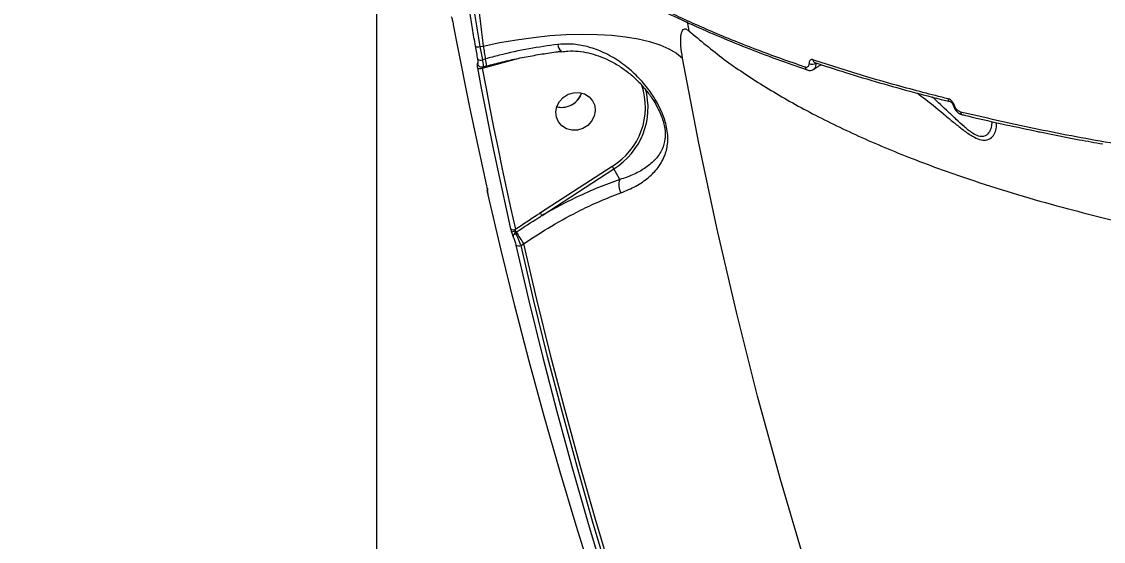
# Model space of a CAD drawing. Header units: millimetres. Extents: x -6328 to 5334, y -5037 to 4112.
# Drawn here: x -3619 to -3376.5, y 321.5 to 438 of the extents above; entities that cross this region are included whole.
import ezdxf

# ---------------------------------------------------------------- set-up
doc = ezdxf.new("R2010")
doc.units = ezdxf.units.MM
for name, color, linetype in [('DIKOM_ЗОНА', 80, 'Continuous'), ('DIKOM_ОБЪЕКТ', 7, 'Continuous'), ('DIKOM_РАЗМЕР_ЗОНА', 7, 'Continuous'), ('DIKOM_РАЗМЕР_ОБЪЕКТА', 7, 'Continuous')]:
    doc.layers.add(name, color=color, linetype=linetype)
doc.styles.add('style1', font='arial.ttf', dxfattribs={"width": 0.8})
doc.dimstyles.new('1-50', dxfattribs={"dimtxt": 300, "dimasz": 200, "dimexe": 100, "dimexo": 0, "dimgap": 100, "dimtad": 1, "dimtxsty": 'style1', "dimcen": 200, "dimclrd": 7, "dimclre": 7, "dimclrt": 7, "dimadec": 1, "dimazin": 2, "dimtfac": 1, "dimtmove": 0, "dimatfit": 2, "dimfxl": 0, "dimlwd": 25, "dimlwe": 18, "dimarcsym": 0})

# ---------------------------------------------------------------- blocks, each defined once
blk = doc.blocks.new('*D0')
at = {"layer": 'Defpoints', "color": 0, "transparency": 16777216}
for p in [(-3539.45, 760.32), (3333.52, 448.13), (3333.52, -4437.11)]:
    blk.add_point(p, dxfattribs=at)
at = {"layer": 'DIKOM_РАЗМЕР_ОБЪЕКТА', "color": 7, "lineweight": 18, "transparency": 16777216}
for p, q in [((-3539.45, 760.32), (-3539.45, -4537.11)), ((3333.52, 448.13), (3333.52, -4537.11))]:
    blk.add_line(p, q, dxfattribs=at)
at = {"layer": 'DIKOM_РАЗМЕР_ОБЪЕКТА', "color": 7, "lineweight": 25, "transparency": 16777216}
blk.add_line((-3339.45, -4437.11), (3133.52, -4437.11), dxfattribs=at)
at = {"layer": 'DIKOM_РАЗМЕР_ОБЪЕКТА', "color": 7, "transparency": 16777216}
for points in [[(-3339.45, -4403.77), (-3339.45, -4470.44), (-3539.45, -4437.11)], [(3133.52, -4403.77), (3133.52, -4470.44), (3333.52, -4437.11)]]:
    blk.add_solid(points, dxfattribs=at)
at = {"layer": 'DIKOM_РАЗМЕР_ОБЪЕКТА', "color": 7, "transparency": 16777216, "insert": (-102.96, -4183.94), "char_height": 300, "attachment_point": 5, "style": 'style1'}
blk.add_mtext('6900', dxfattribs=at)
blk = doc.blocks.new('*D1')
at = {"layer": 'Defpoints', "color": 0, "transparency": 16777216}
for p in [(-5040.91, 625.75), (5333.52, 448.13), (5333.52, -4936.78)]:
    blk.add_point(p, dxfattribs=at)
at = {"layer": 'DIKOM_РАЗМЕР_ЗОНА', "color": 7, "lineweight": 18, "transparency": 16777216}
for p, q in [((-5040.91, 625.75), (-5040.91, -5036.78)), ((5333.52, 448.13), (5333.52, -5036.78))]:
    blk.add_line(p, q, dxfattribs=at)
at = {"layer": 'DIKOM_РАЗМЕР_ЗОНА', "color": 7, "lineweight": 25, "transparency": 16777216}
blk.add_line((-4840.91, -4936.78), (5133.52, -4936.78), dxfattribs=at)
at = {"layer": 'DIKOM_РАЗМЕР_ЗОНА', "color": 7, "transparency": 16777216}
for points in [[(-4840.91, -4903.45), (-4840.91, -4970.11), (-5040.91, -4936.78)], [(5133.52, -4903.45), (5133.52, -4970.11), (5333.52, -4936.78)]]:
    blk.add_solid(points, dxfattribs=at)
at = {"layer": 'DIKOM_РАЗМЕР_ЗОНА', "color": 7, "transparency": 16777216, "insert": (-104.69, -4683.61), "char_height": 300, "attachment_point": 5, "style": 'style1'}
blk.add_mtext('10400', dxfattribs=at)
blk = doc.blocks.new('*D2')
at = {"layer": 'Defpoints', "color": 0, "transparency": 16777216}
for p in [(-5303.77, 2121.42), (-1621.11, 2121.42), (560.33, -2395.62)]:
    blk.add_point(p, dxfattribs=at)
at = {"layer": 'DIKOM_РАЗМЕР_ОБЪЕКТА', "color": 7, "lineweight": 18, "transparency": 16777216}
for p, q in [((-1621.11, 2121.42), (-5403.77, 2121.42)), ((560.33, -2395.62), (-5403.77, -2395.62))]:
    blk.add_line(p, q, dxfattribs=at)
at = {"layer": 'DIKOM_РАЗМЕР_ОБЪЕКТА', "color": 7, "lineweight": 25, "transparency": 16777216}
blk.add_line((-5303.77, -2195.62), (-5303.77, 1921.42), dxfattribs=at)
at = {"layer": 'DIKOM_РАЗМЕР_ОБЪЕКТА', "color": 7, "transparency": 16777216}
for points in [[(-5337.11, 1921.42), (-5270.44, 1921.42), (-5303.77, 2121.42)], [(-5337.11, -2195.62), (-5270.44, -2195.62), (-5303.77, -2395.62)]]:
    blk.add_solid(points, dxfattribs=at)
at = {"layer": 'DIKOM_РАЗМЕР_ОБЪЕКТА', "color": 7, "transparency": 16777216, "insert": (-5556.94, -137.1), "char_height": 300, "attachment_point": 5, "rotation": 90, "style": 'style1'}
blk.add_mtext('4500', dxfattribs=at)
blk = doc.blocks.new('*D3')
at = {"layer": 'Defpoints', "color": 0, "transparency": 16777216}
for p in [(-1814.92, 4111.71), (-5877.98, -3895.62), (33.33, -3895.62)]:
    blk.add_point(p, dxfattribs=at)
at = {"layer": 'DIKOM_РАЗМЕР_ЗОНА', "color": 7, "lineweight": 18, "transparency": 16777216}
for p, q in [((-1814.92, 4111.71), (-5977.98, 4111.71)), ((33.33, -3895.62), (-5977.98, -3895.62))]:
    blk.add_line(p, q, dxfattribs=at)
at = {"layer": 'DIKOM_РАЗМЕР_ЗОНА', "color": 7, "lineweight": 25, "transparency": 16777216}
blk.add_line((-5877.98, 3911.71), (-5877.98, -3695.62), dxfattribs=at)
at = {"layer": 'DIKOM_РАЗМЕР_ЗОНА', "color": 7, "transparency": 16777216}
for points in [[(-5911.31, 3911.71), (-5844.65, 3911.71), (-5877.98, 4111.71)], [(-5911.31, -3695.62), (-5844.65, -3695.62), (-5877.98, -3895.62)]]:
    blk.add_solid(points, dxfattribs=at)
at = {"layer": 'DIKOM_РАЗМЕР_ЗОНА', "color": 7, "transparency": 16777216, "insert": (-6131.15, 108.05), "char_height": 300, "attachment_point": 5, "rotation": 90, "style": 'style1'}
blk.add_mtext('8000', dxfattribs=at)

msp = doc.modelspace()

# ---------------------------------------------------------------- linework, layer by layer
at = {"layer": 'DIKOM_ЗОНА', "color": 3, "lineweight": 15}
msp.add_lwpolyline([(-2227.791, 4022.501, -0.4004134), (-924.694, 3567.218), (-783.266, 3290.817), (-574.315, 2882.448, 0.2815691), (-351.757, 2746.326), (3559.672, 2746.326, -0.2314536), (4743.738, 2167.188, -0.5747587), (2938.453, -2322.602, 0.3441492), (2725.867, -2545.064, -0.3852766), (1233.33, -3895.616), (300.314, -3895.616, -0.3636017), (-860.648, -2922.741, 0.3636017), (-1106.793, -2716.473), (-1724.025, -2716.473, -0.3491545), (-2514.764, -2087.631, 0.3242764), (-2736.03, -1894.92, -0.3882716), (-5040.908, 625.746), (-5040.908, 2102.661, -0.2943872), (-4453.774, 3013.453), (-2227.791, 4022.501)], format="xyb", dxfattribs=at)
at = {"layer": 'DIKOM_ОБЪЕКТ', "color": 7, "linetype": 'Continuous', "lineweight": 15}
for p, q in [((-3516.198, 432.413), (-3515.553, 432.525)), ((-3515.025, 429.657), (-3515.659, 429.481)), ((-3514.846, 427.809), (-3508.596, 429.506)), ((-3508.596, 429.506), (-3507.673, 429.763)), ((-3497.983, 431.391), (-3497.999, 431.391)), ((-3516.499, 428.083), (-3516.518, 428.099)), ((-3515.701, 427.572), (-3514.846, 427.809)), ((-3515.545, 427.874), (-3514.814, 428.077)), ((-3514.814, 428.077), (-3514.805, 428.082)), ((-3442.904, 427.168), (-3442.87, 427.157)), ((-3410.143, 419.302), (-3410.081, 419.119)), ((-3408.038, 417.111), (-3407.998, 417.103)), ((-3486.62, 405.568), (-3502.702, 395.119)), ((-3502.354, 394.568), (-3486.272, 405.017)), ((-3484.93, 402.589), (-3486.272, 405.017)), ((-3514.613, 400.63), (-3514.594, 400.549)), ((-3508.322, 390.689), (-3508.129, 390.814)), ((-3507.067, 387.844), (-3506.481, 388.225))]:
    msp.add_line(p, q, dxfattribs=at)
at = {"layer": 'DIKOM_ОБЪЕКТ', "color": 7, "linetype": 'Continuous', "lineweight": 15, "flags": 128}
for points in [[(-3514.721, 401.172), (-3515.721, 405.671), (-3516.702, 410.176), (-3517.663, 414.686), (-3518.604, 419.2), (-3519.526, 423.72), (-3520.429, 428.244), (-3521.312, 432.773), (-3522.175, 437.307)], [(-3469.834, 437.967), (-3469.752, 437.603), (-3469.433, 435.966)], [(-3515.553, 432.525), (-3511.824, 433.309), (-3508.061, 433.964), (-3504.301, 434.486), (-3500.576, 434.869), (-3496.92, 435.109), (-3493.368, 435.205), (-3489.951, 435.155), (-3486.701, 434.961), (-3483.647, 434.623), (-3480.817, 434.145), (-3478.237, 433.532), (-3475.93, 432.788), (-3473.918, 431.921), (-3472.218, 430.938), (-3470.847, 429.849)], [(-3517.342, 432.51), (-3517.275, 432.143), (-3517.208, 431.776), (-3517.141, 431.409), (-3517.073, 431.042), (-3517.006, 430.676), (-3516.938, 430.309), (-3516.87, 429.942), (-3516.802, 429.575)], [(-3515.659, 429.481), (-3515.727, 429.847), (-3515.794, 430.214), (-3515.862, 430.58), (-3515.93, 430.947), (-3515.997, 431.313), (-3516.064, 431.68), (-3516.131, 432.046), (-3516.198, 432.413)], [(-3515.553, 432.525), (-3515.487, 432.166), (-3515.422, 431.808), (-3515.356, 431.449), (-3515.29, 431.091), (-3515.224, 430.732), (-3515.158, 430.374), (-3515.092, 430.015), (-3515.025, 429.657)], [(-3443.451, 316.79), (-3448.907, 335.372), (-3454.008, 354.067), (-3458.754, 372.867), (-3463.144, 391.769), (-3467.175, 410.765), (-3470.847, 429.849)], [(-3516.845, 427.666), (-3515.982, 423.132), (-3515.099, 418.603), (-3514.196, 414.079), (-3513.274, 409.559), (-3512.333, 405.045), (-3511.372, 400.535), (-3510.391, 396.03), (-3509.391, 391.531)], [(-3508.253, 391.466), (-3509.252, 395.962), (-3510.232, 400.463), (-3511.192, 404.969), (-3512.133, 409.48), (-3513.054, 413.996), (-3513.956, 418.516), (-3514.838, 423.042), (-3515.701, 427.572)], [(-3493.176, 414.072), (-3494.398, 413.706), (-3495.656, 413.679), (-3496.848, 413.993), (-3497.877, 414.623), (-3498.66, 415.518), (-3499.133, 416.606), (-3499.258, 417.797), (-3499.026, 418.997), (-3498.454, 420.107), (-3497.589, 421.038), (-3496.502, 421.714), (-3495.279, 422.081), (-3494.021, 422.108), (-3492.83, 421.794), (-3491.801, 421.164), (-3491.018, 420.268), (-3490.545, 419.181), (-3490.419, 417.989), (-3490.652, 416.789), (-3491.224, 415.679), (-3492.088, 414.748), (-3493.176, 414.072)], [(-3409.886, 419.201), (-3409.963, 419.206), (-3410.029, 419.217), (-3410.083, 419.232), (-3410.124, 419.251), (-3410.151, 419.275), (-3410.162, 419.297)], [(-3486.935, 300.695), (-3490.894, 312.84), (-3494.706, 325.036), (-3498.37, 337.282), (-3501.885, 349.576), (-3505.252, 361.918), (-3508.469, 374.304), (-3511.536, 386.735), (-3514.453, 399.207)], [(-3506.481, 388.225), (-3503.563, 375.736), (-3500.494, 363.29), (-3497.275, 350.888), (-3493.905, 338.531), (-3490.386, 326.221), (-3486.719, 313.96), (-3482.902, 301.749), (-3478.937, 289.59)], [(-3508.203, 387.904), (-3505.287, 375.431), (-3502.22, 363.001), (-3499.003, 350.614), (-3495.636, 338.273), (-3492.121, 325.979), (-3488.457, 313.733), (-3484.645, 301.537), (-3480.686, 289.392)], [(-3479.572, 289.413), (-3483.528, 301.548), (-3487.337, 313.733), (-3490.998, 325.969), (-3494.51, 338.254), (-3497.874, 350.585), (-3501.088, 362.961), (-3504.153, 375.382), (-3507.067, 387.844)]]:
    msp.add_lwpolyline(points, dxfattribs=at)
at = {"layer": 'DIKOM_ОБЪЕКТ', "color": 7, "linetype": 'Continuous', "lineweight": 15}
for centre, radius, start, end in [((-3516.669, 433.656), 1.329, 239.55593, 290.73668), ((-3496.989, 432.924), 1.836, 181.00102, 236.60639), ((-3516.132, 430.719), 1.326, 239.62384, 290.90627), ((-3519.332, 428.252), 4.53, 357.84213, 18.06123), ((-3440.917, 429.497), 0.717, 182.87426, 248.94882), ((-3516.176, 428.796), 1.314, 239.3716, 291.19747), ((-3515.9, 428.816), 0.947, 191.96994, 229.26516), ((-3512.748, 428.339), 2.165, 187.53303, 194.16862), ((-3442.631, 427.837), 0.723, 183.26036, 247.80035), ((-3441.74, 430.092), 1.638, 242.87355, 303.28073), ((-3494.642, 418.806), 15.478, 301.21315, 18.73963), ((-3494.646, 418.727), 16.066, 301.4166, 15.55327), ((-3497.95, 423.522), 4.732, 256.53818, 341.33471), ((-3497.904, 423.495), 4.679, 293.76904, 341.45771), ((-3410.639, 420.726), 0.684, 181.05617, 250.61502), ((-3497.956, 423.428), 4.639, 256.33993, 294.693), ((-3407.807, 417.756), 0.685, 181.20024, 250.2805), ((-3495.626, 399.486), 10.867, 30.59422, 34.03214), ((-3513.647, 400.411), 0.968, 173.4633, 193.34645), ((-3481.634, 401.391), 3.506, 160.01847, 210.26648), ((-3511.708, 389.037), 10.867, 30.59422, 34.03214), ((-3508.757, 392.637), 1.275, 240.20483, 293.30442), ((-3507.555, 387.878), 3.342, 103.3381, 119.44709), ((-3507.84, 389.848), 0.969, 119.8291, 187.87555), ((-3516.401, 385.871), 9.636, 30.86047, 33.07), ((-3454.231, 423.295), 62.929, 211.07457, 213.86983), ((-3507.575, 389.02), 1.281, 240.59564, 293.33052)]:
    msp.add_arc(centre, radius, start, end, dxfattribs=at)
for points, knots in [([(-3516.198, 432.413), (-3516.63, 434.905), (-3517.283, 438.674), (-3517.889, 443.327), (-3518.361, 447.74), (-3518.606, 451.737), (-3518.611, 455.226), (-3518.45, 458.344), (-3518.037, 460.892), (-3517.374, 462.822), (-3516.628, 464.126), (-3515.765, 465.012), (-3514.973, 465.112), (-3514.682, 465.148)], [0, 0, 0, 0, 0.1372278, 0.2076302, 0.2785502, 0.4157777, 0.4862003, 0.5571466, 0.6938678, 0.7640287, 0.8347087, 0.9393868, 1, 1, 1, 1]), ([(-3514.463, 465.182), (-3514.661, 465.16), (-3515.201, 465.102), (-3515.854, 464.148), (-3516.446, 462.527), (-3516.858, 460.405), (-3517.127, 457.753), (-3517.241, 454.571), (-3517.204, 450.919), (-3517.018, 446.844), (-3516.676, 442.379), (-3516.201, 437.611), (-3515.769, 434.218), (-3515.553, 432.525)], [0, 0, 0, 0, 0.0625795, 0.1706581, 0.2625121, 0.3546503, 0.4465041, 0.538672, 0.6311272, 0.7232951, 0.8154343, 0.9078607, 1, 1, 1, 1]), ([(-3519.618, 458.339), (-3519.625, 458.284), (-3519.716, 457.549), (-3519.774, 455.854), (-3519.788, 453.237), (-3519.664, 450.294), (-3519.423, 447.125), (-3519.07, 443.761), (-3518.608, 440.217), (-3518.043, 436.47), (-3517.576, 433.833), (-3517.342, 432.51)], [0, 0, 0, 0, 0.0096747, 0.1312799, 0.2537388, 0.3788881, 0.5049656, 0.6265279, 0.7489365, 0.8740091, 1, 1, 1, 1]), ([(-3443.353, 427.796), (-3446.983, 429.075), (-3454.249, 431.635), (-3464.4, 435.773), (-3474.046, 440.11), (-3479.934, 443.186), (-3482.881, 444.726)], [0, 0, 0, 0, 0.2488739, 0.4981939, 0.748869, 1, 1, 1, 1]), ([(-3482.425, 444.144), (-3482.069, 443.947), (-3479.88, 442.73), (-3475.588, 440.576), (-3469.54, 437.689), (-3463.202, 434.899), (-3456.605, 432.2), (-3449.848, 429.618), (-3445.163, 427.986), (-3442.861, 427.184)], [0, 0, 0, 0, 0.0314306, 0.1936254, 0.3559338, 0.5183172, 0.6807369, 0.8431433, 1, 1, 1, 1]), ([(-3522.175, 437.307), (-3522.179, 437.331), (-3522.213, 437.51), (-3522.288, 437.871), (-3522.404, 438.361), (-3522.52, 438.801), (-3522.584, 438.995), (-3522.616, 439.092)], [0, 0, 0, 0, 0.0372318, 0.2778758, 0.5185808, 0.7592337, 1, 1, 1, 1]), ([(-3470.847, 429.849), (-3470.995, 430.804), (-3471.289, 432.702), (-3471.274, 434.872), (-3470.896, 436.2), (-3470.239, 436.542), (-3469.67, 436.135), (-3469.433, 435.966)], [0, 0, 0, 0, 0.2180193, 0.4332374, 0.6437892, 0.8514366, 1, 1, 1, 1]), ([(-3469.433, 435.966), (-3466.862, 433.81), (-3461.821, 429.581), (-3452.911, 423.622), (-3443.123, 417.985), (-3432.241, 412.629), (-3420.098, 407.483), (-3408.235, 403.167), (-3397.01, 399.582), (-3387.29, 396.788), (-3377.502, 394.248), (-3367.691, 391.944), (-3357.541, 389.796), (-3344.816, 387.381), (-3329.259, 384.847), (-3310.775, 382.412), (-3292.315, 380.504), (-3274.022, 379.073), (-3256.674, 378.11), (-3239.824, 377.516), (-3223.852, 377.24), (-3207.924, 377.237), (-3190.329, 377.519), (-3171.357, 378.174), (-3151.02, 379.279), (-3132.1, 380.66), (-3114.039, 382.288), (-3097.188, 384.074), (-3080.635, 386.085), (-3062.61, 388.546), (-3043.494, 391.496), (-3023.374, 394.999), (-3004.986, 398.554), (-2987.723, 402.208), (-2971.868, 405.842), (-2956.53, 409.625), (-2941.663, 413.561), (-2926.987, 417.699), (-2917.446, 420.627), (-2912.671, 422.092)], [0, 0, 0, 0, 0.0321108, 0.0629807, 0.0939441, 0.1252643, 0.1566821, 0.189835, 0.2117861, 0.2337707, 0.2537041, 0.2736375, 0.2936718, 0.313706, 0.3466387, 0.3796847, 0.4118208, 0.4412262, 0.470712, 0.4960472, 0.5214337, 0.5455273, 0.5696649, 0.6018539, 0.6313075, 0.6608414, 0.6862174, 0.7116447, 0.7357766, 0.7599525, 0.7922219, 0.8217486, 0.8513558, 0.8767942, 0.9022838, 0.9264743, 0.9507088, 0.9753312, 1, 1, 1, 1]), ([(-3498.825, 432.892), (-3500.96, 432.598), (-3505.291, 432.003), (-3510.773, 430.808), (-3513.998, 429.935), (-3515.025, 429.657)], [0, 0, 0, 0, 0.3984801, 0.8085148, 1, 1, 1, 1]), ([(-3484.663, 399.623), (-3483.516, 400.097), (-3481.186, 401.06), (-3478.428, 402.998), (-3476.198, 405.289), (-3474.729, 407.865), (-3474.143, 410.392), (-3474.132, 412.561), (-3474.431, 414.767), (-3475.204, 417.201), (-3476.367, 419.61), (-3477.831, 422.023), (-3479.888, 424.667), (-3482.648, 427.378), (-3485.811, 429.716), (-3489.18, 431.479), (-3492.664, 432.609), (-3495.865, 433.096), (-3497.937, 432.953), (-3498.825, 432.892)], [0, 0, 0, 0, 0.0747582, 0.1519095, 0.2273908, 0.3051764, 0.3688496, 0.4010394, 0.4343296, 0.4904571, 0.5278011, 0.5660845, 0.6301027, 0.6957657, 0.7637287, 0.8332237, 0.8928272, 0.9540615, 1, 1, 1, 1]), ([(-3516.802, 429.575), (-3516.777, 429.426), (-3516.727, 429.126), (-3516.708, 428.797), (-3516.734, 428.607), (-3516.785, 428.587), (-3516.821, 428.616), (-3516.826, 428.62)], [0, 0, 0, 0, 0.2404748, 0.4810174, 0.7218885, 0.9628789, 1, 1, 1, 1]), ([(-3515.555, 427.908), (-3515.535, 427.907), (-3515.478, 427.905), (-3515.467, 428.203), (-3515.516, 428.735), (-3515.611, 429.232), (-3515.659, 429.481)], [0, 0, 0, 0, 0.1509919, 0.4341295, 0.7170228, 1, 1, 1, 1]), ([(-3514.794, 428.041), (-3514.189, 428.21), (-3512.428, 428.703), (-3509.453, 429.406), (-3505.9, 430.155), (-3502.35, 430.772), (-3499.706, 431.17), (-3498.278, 431.322), (-3497.998, 431.352)], [0, 0, 0, 0, 0.1092447, 0.3178322, 0.5277693, 0.7383673, 0.9486792, 1, 1, 1, 1]), ([(-3497.977, 431.258), (-3497.508, 431.32), (-3496.265, 431.482), (-3494.231, 431.4), (-3491.926, 431.047), (-3489.649, 430.354), (-3487.35, 429.395), (-3485.059, 428.12), (-3482.854, 426.543), (-3480.843, 424.73), (-3479.055, 422.747), (-3477.701, 420.839), (-3476.894, 419.6), (-3476.64, 419.06), (-3476.633, 419.045)], [0, 0, 0, 0, 0.0545934, 0.144425, 0.2348852, 0.3261643, 0.4226101, 0.527922, 0.6342179, 0.73837, 0.838711, 0.9347303, 0.9982174, 1, 1, 1, 1]), ([(-3441.633, 429.461), (-3441.667, 429.471), (-3441.815, 429.515), (-3442.056, 429.502), (-3442.298, 429.335), (-3442.459, 429.045), (-3442.478, 428.771), (-3442.487, 428.634)], [0, 0, 0, 0, 0.07334, 0.3225289, 0.5550505, 0.7773837, 1, 1, 1, 1]), ([(-3411.323, 420.714), (-3411.794, 420.831), (-3414.151, 421.419), (-3420.575, 423.083), (-3430.367, 425.818), (-3437.876, 428.246), (-3441.633, 429.461)], [0, 0, 0, 0, 0.0441427, 0.2207211, 0.6100162, 1, 1, 1, 1]), ([(-3516.826, 428.62), (-3516.831, 428.624), (-3516.867, 428.653), (-3516.918, 428.633), (-3516.942, 428.444), (-3516.921, 428.115), (-3516.87, 427.815), (-3516.845, 427.666)], [0, 0, 0, 0, 0.0372896, 0.2782363, 0.5190458, 0.7595575, 1, 1, 1, 1]), ([(-3516.514, 428.103), (-3516.501, 428.089), (-3516.42, 428.005), (-3516.183, 427.885), (-3515.855, 427.809), (-3515.642, 427.864), (-3515.551, 427.887)], [0, 0, 0, 0, 0.0633211, 0.3846391, 0.7362538, 1, 1, 1, 1]), ([(-3515.701, 427.572), (-3515.704, 427.623), (-3515.711, 427.726), (-3515.698, 427.838), (-3515.677, 427.903), (-3515.656, 427.905), (-3515.648, 427.906)], [0, 0, 0, 0, 0.2826514, 0.5660634, 0.849742, 1, 1, 1, 1]), ([(-3442.487, 428.634), (-3442.497, 428.496), (-3442.516, 428.219), (-3442.678, 427.925), (-3442.923, 427.754), (-3443.167, 427.74), (-3443.318, 427.785), (-3443.353, 427.796)], [0, 0, 0, 0, 0.2210992, 0.4418507, 0.6744982, 0.9251297, 1, 1, 1, 1]), ([(-3442.895, 427.197), (-3442.764, 427.149), (-3442.434, 427.029), (-3441.904, 427.081), (-3441.599, 427.282), (-3441.473, 427.365)], [0, 0, 0, 0, 0.2791149, 0.7035532, 1, 1, 1, 1]), ([(-3441.477, 427.372), (-3441.396, 427.421), (-3441.161, 427.562), (-3440.914, 428.026), (-3440.865, 428.489), (-3440.841, 428.723)], [0, 0, 0, 0, 0.2073359, 0.6002129, 1, 1, 1, 1]), ([(-3441.457, 427.312), (-3441.125, 427.552), (-3440.54, 427.975), (-3439.967, 428.247), (-3439.72, 428.364)], [0, 0, 0, 0, 0.5677937, 1, 1, 1, 1]), ([(-3441.173, 428.834), (-3438.889, 428.084), (-3434.167, 426.532), (-3426.712, 424.306), (-3418.921, 422.125), (-3413.546, 420.762), (-3410.866, 420.082)], [0, 0, 0, 0, 0.238588, 0.4934504, 0.7474338, 1, 1, 1, 1]), ([(-3418.299, 421.999), (-3417.664, 421.55), (-3415.437, 419.973), (-3412.659, 417.605), (-3409.867, 415.274), (-3407.87, 413.662), (-3405.934, 412.297), (-3404.176, 411.483), (-3402.641, 411.33), (-3401.477, 411.938), (-3400.738, 413.052), (-3400.385, 414.249), (-3400.445, 415.04), (-3400.472, 415.385)], [0, 0, 0, 0, 0.0699569, 0.2453558, 0.3195698, 0.3947555, 0.4792872, 0.5470622, 0.6149016, 0.7144788, 0.8159705, 0.9196724, 1, 1, 1, 1]), ([(-3401.491, 415.622), (-3401.524, 415.189), (-3401.594, 414.253), (-3402.144, 413.014), (-3403.073, 412.207), (-3404.407, 412.246), (-3405.975, 413.04), (-3407.691, 414.426), (-3409.466, 416.061), (-3411.785, 418.318), (-3413.569, 419.974), (-3414.772, 421.09)], [0, 0, 0, 0, 0.1114536, 0.2411762, 0.3611651, 0.4396017, 0.517809, 0.6190003, 0.7124951, 0.8061963, 1, 1, 1, 1]), ([(-3409.886, 419.201), (-3409.94, 419.364), (-3410.049, 419.687), (-3410.373, 420.133), (-3410.785, 420.498), (-3411.122, 420.661), (-3411.303, 420.709), (-3411.323, 420.714)], [0, 0, 0, 0, 0.2147712, 0.4259281, 0.681714, 0.9641494, 1, 1, 1, 1]), ([(-3410.862, 420.078), (-3410.854, 420.076), (-3410.814, 420.069), (-3410.652, 419.993), (-3410.453, 419.819), (-3410.308, 419.633), (-3410.22, 419.47), (-3410.171, 419.337), (-3410.149, 419.239), (-3410.145, 419.184), (-3410.145, 419.166), (-3410.145, 419.163)], [0, 0, 0, 0, 0.065214, 0.3319455, 0.5292694, 0.6722692, 0.7743021, 0.8508481, 0.9207726, 0.9846133, 1, 1, 1, 1]), ([(-3476.638, 419.043), (-3476.364, 418.522), (-3475.628, 417.127), (-3474.84, 414.659), (-3474.701, 412.78), (-3474.85, 411.003), (-3475.393, 409.169), (-3476.838, 407.085), (-3478.966, 405.272), (-3481.612, 403.727), (-3483.815, 402.971), (-3484.93, 402.589)], [0, 0, 0, 0, 0.0600987, 0.161215, 0.2610958, 0.279141, 0.3983655, 0.5455837, 0.6977055, 0.8469602, 1, 1, 1, 1]), ([(-3410.081, 419.119), (-3410.04, 418.975), (-3409.922, 418.568), (-3409.491, 417.98), (-3408.866, 417.437), (-3408.351, 417.169), (-3408.058, 417.12), (-3408.036, 417.116)], [0, 0, 0, 0, 0.1438465, 0.4055856, 0.6774052, 0.9754391, 1, 1, 1, 1]), ([(-3408.492, 417.742), (-3408.678, 417.809), (-3409.006, 417.928), (-3409.427, 418.313), (-3409.732, 418.737), (-3409.834, 419.046), (-3409.886, 419.201)], [0, 0, 0, 0, 0.3292165, 0.5797724, 0.7886019, 1, 1, 1, 1]), ([(-3338.995, 405.563), (-3345.142, 406.338), (-3357.454, 407.889), (-3375.139, 410.754), (-3392.288, 413.984), (-3403.085, 416.488), (-3408.492, 417.742)], [0, 0, 0, 0, 0.2482503, 0.4971899, 0.7482385, 1, 1, 1, 1]), ([(-3407.99, 417.134), (-3407.88, 417.106), (-3405.054, 416.397), (-3399.707, 415.182), (-3394.359, 414.052), (-3391.882, 413.529)], [0, 0, 0, 0, 0.0212655, 0.5465598, 1, 1, 1, 1]), ([(-3391.882, 413.529), (-3391.489, 413.445), (-3388.234, 412.746), (-3383.15, 411.76), (-3378.371, 410.909), (-3376.599, 410.593)], [0, 0, 0, 0, 0.0795979, 0.6586909, 1, 1, 1, 1]), ([(-3514.594, 400.549), (-3514.603, 400.6), (-3514.635, 400.777), (-3514.685, 401.007), (-3514.721, 401.172)], [0, 0, 0, 0, 0.2879213, 1, 1, 1, 1]), ([(-3514.642, 400.589), (-3514.646, 400.568), (-3514.66, 400.496), (-3514.659, 400.385), (-3514.65, 400.204), (-3514.606, 399.927), (-3514.532, 399.544), (-3514.465, 399.256), (-3514.449, 399.186)], [0, 0, 0, 0, 0.0368665, 0.1267022, 0.2356215, 0.5135459, 0.8808142, 1, 1, 1, 1]), ([(-3514.453, 399.207), (-3514.488, 399.37), (-3514.56, 399.695), (-3514.619, 400.04), (-3514.635, 400.233), (-3514.604, 400.203), (-3514.589, 400.188)], [0, 0, 0, 0, 0.2566213, 0.5136595, 0.7612227, 1, 1, 1, 1]), ([(-3514.614, 400.63), (-3514.609, 400.602), (-3514.594, 400.518), (-3514.585, 400.446), (-3514.584, 400.436), (-3514.584, 400.433)], [0, 0, 0, 0, 0.2368083, 0.7289593, 1, 1, 1, 1]), ([(-3514.589, 400.188), (-3514.575, 400.173), (-3514.546, 400.144), (-3514.552, 400.288), (-3514.581, 400.467), (-3514.594, 400.549)], [0, 0, 0, 0, 0.3509587, 0.7013913, 1, 1, 1, 1]), ([(-3484.93, 402.589), (-3486.493, 402.029), (-3489.646, 400.9), (-3494.214, 398.856), (-3498.472, 396.74), (-3501.056, 395.294), (-3502.354, 394.568)], [0, 0, 0, 0, 0.2794484, 0.5634184, 0.7807131, 1, 1, 1, 1]), ([(-3506.481, 388.225), (-3504.402, 389.577), (-3500.184, 392.319), (-3494.449, 395.405), (-3489.223, 397.88), (-3486.264, 399.011), (-3484.663, 399.623)], [0, 0, 0, 0, 0.2848617, 0.5777505, 0.7715673, 1, 1, 1, 1]), ([(-3502.702, 395.119), (-3502.952, 394.956), (-3504.806, 393.745), (-3506.654, 392.524), (-3508.253, 391.466)], [0, 0, 0, 0, 0.1343653, 1, 1, 1, 1]), ([(-3508.129, 390.814), (-3506.457, 391.911), (-3504.537, 393.171), (-3502.604, 394.408), (-3502.354, 394.568)], [0, 0, 0, 0, 0.8707687, 1, 1, 1, 1]), ([(-3509.391, 391.531), (-3509.375, 391.462), (-3509.32, 391.222), (-3509.249, 390.968), (-3509.198, 390.788)], [0, 0, 0, 0, 0.2879215, 1, 1, 1, 1]), ([(-3509.198, 390.788), (-3509.158, 390.658), (-3509.072, 390.375), (-3508.929, 389.984), (-3508.843, 389.805), (-3508.8, 389.716)], [0, 0, 0, 0, 0.2986226, 0.6490483, 1, 1, 1, 1]), ([(-3508.322, 390.689), (-3508.33, 390.715), (-3508.34, 390.748), (-3508.349, 390.84), (-3508.348, 390.958), (-3508.333, 391.074), (-3508.326, 391.13)], [0, 0, 0, 0, 0.261838, 0.3210036, 0.6715723, 1, 1, 1, 1]), ([(-3508.326, 391.13), (-3508.311, 391.211), (-3508.291, 391.326), (-3508.262, 391.434), (-3508.253, 391.466)], [0, 0, 0, 0, 0.7053791, 1, 1, 1, 1]), ([(-3507.067, 387.844), (-3507.097, 387.921), (-3507.221, 388.246), (-3507.466, 388.851), (-3507.788, 389.597), (-3508.092, 390.254), (-3508.245, 390.544), (-3508.322, 390.689)], [0, 0, 0, 0, 0.0748908, 0.3151648, 0.5451327, 0.7714954, 1, 1, 1, 1]), ([(-3508.8, 389.716), (-3508.756, 389.626), (-3508.669, 389.447), (-3508.518, 389.031), (-3508.368, 388.555), (-3508.264, 388.165), (-3508.215, 387.954), (-3508.203, 387.904)], [0, 0, 0, 0, 0.2249539, 0.4495811, 0.6803277, 0.9238133, 1, 1, 1, 1])]:
    msp.add_open_spline(points, degree=3, knots=knots, dxfattribs=at)

# ---------------------------------------------------------------- dimensions: what is measured, and where the dimension line sits
at = {"layer": 'DIKOM_РАЗМЕР_ЗОНА'}
dim = msp.add_linear_dim(base=(-5877.98, -3895.616), p1=(-1814.925, 4111.709), p2=(33.33, -3895.616), angle=90, text='8000', dimstyle='1-50', dxfattribs=at)
dim.commit()
dim.dimension.update_dxf_attribs({"geometry": '*D3', "text_midpoint": (-5877.98, 108.046), "dimtype": 160})
dim = msp.add_linear_dim(base=(5333.521, -4936.782), p1=(-5040.908, 625.746), p2=(5333.521, 448.128), text='10400', dimstyle='1-50', dxfattribs=at)
dim.commit()
dim.dimension.update_dxf_attribs({"geometry": '*D1', "text_midpoint": (-104.69, -4936.782), "dimtype": 160})
at = {"layer": 'DIKOM_РАЗМЕР_ОБЪЕКТА'}
dim = msp.add_linear_dim(base=(-5303.773, 2121.419), p1=(560.33, -2395.616), p2=(-1621.109, 2121.419), angle=90, text='4500', dimstyle='1-50', dxfattribs=at)
dim.commit()
dim.dimension.update_dxf_attribs({"geometry": '*D2', "text_midpoint": (-5303.773, -137.099), "dimtype": 160})
dim = msp.add_linear_dim(base=(3333.521, -4437.108), p1=(-3539.449, 760.323), p2=(3333.521, 448.128), text='6900', dimstyle='1-50', dxfattribs=at)
dim.commit()
dim.dimension.update_dxf_attribs({"geometry": '*D0', "text_midpoint": (-102.964, -4437.108), "dimtype": 160})

doc.saveas('drawing.dxf')
